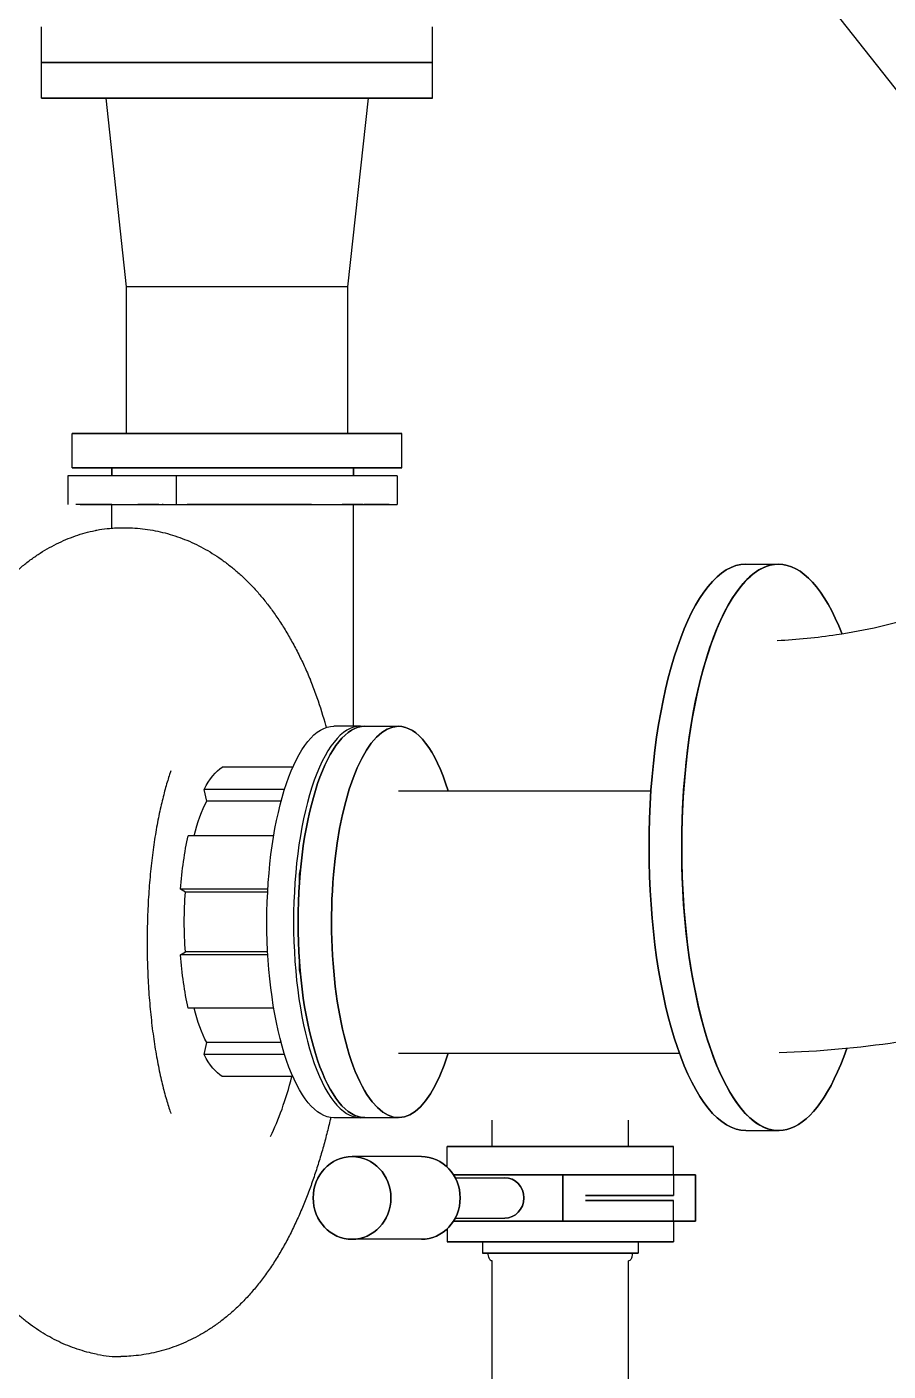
# Model space of a CAD drawing. Header units: metres. Extents: x 0 to 63075, y 0 to 44550.
# Drawn here: x 38717 to 39779, y 29753 to 31411 of the extents above; entities that cross this region are included whole.
import ezdxf

# ---------------------------------------------------------------- set-up
doc = ezdxf.new("R2010")
doc.units = ezdxf.units.M
doc.header["$LTSCALE"] = 75
doc.layers.add('SDM', color=7, linetype='Continuous')
doc.layers.add('SL1', color=8, linetype='Continuous')

# ---------------------------------------------------------------- blocks, each defined once
blk = doc.blocks.new('A$Cf33ee68d')
at = {"layer": 'SL1', "extrusion": (2.288475490443933e-17, 1, 0)}
for p, q in [((15828.96014200567, 3481.313355377173), (16384.39247056618, 2777.040202651002)), ((15051.62814715513, 3163.866394672277), (15051.62814719146, 3207.808394703748)), ((15534.22814715511, 3163.866394272754), (15534.22814719155, 3207.808394304226)), ((15292.92814715506, 3163.866394455061), (15051.62814696433, 3163.86639465133)), ((15051.62814696433, 3163.866394633875), (15292.92814715506, 3163.866394472516)), ((15051.62814677364, 3163.866394612927), (15292.92814696438, 3163.866394451568)), ((15292.92814696438, 3163.866394434113), (15051.62814677364, 3163.866394630382)), ((15051.62814696433, 3119.924394619859), (15051.62814700077, 3163.86639465133)), ((15534.2281473458, 3163.866394311157), (15292.92814715506, 3163.866394472516)), ((15292.92814715506, 3163.866394489971), (15534.2281473458, 3163.866394293702)), ((15292.92814696438, 3163.866394469023), (15534.22814715511, 3163.866394272754)), ((15534.22814715511, 3163.866394290209), (15292.92814696438, 3163.866394451568)), ((15534.22814696442, 3119.924394220336), (15534.22814700074, 3163.866394251807)), ((15292.92814696438, 3119.924394402642), (15051.62814677364, 3119.924394598911)), ((15051.62814677364, 3119.924394581456), (15292.92814696438, 3119.924394420097)), ((15534.22814715511, 3119.924394258738), (15292.92814696438, 3119.924394420097)), ((15292.92814696438, 3119.924394437552), (15534.22814715511, 3119.924394241283)), ((15390.23783633517, 2886.996389460957), (15156.40314753653, 2886.996389460957)), ((15156.40314763199, 2886.996389460957), (15156.40314763199, 2706.220894468224)), ((15429.45314755369, 2886.996389460957), (15390.23783620002, 2886.996389460957)), ((15429.45314763192, 2886.996389460957), (15429.45314763192, 2706.220894468224)), ((15089.72814782264, 2706.220894468224), (15496.12814744117, 2706.220894468224)), ((15496.12814744117, 2706.220894468224), (15089.72814782264, 2706.220894468224)), ((15089.72814763195, 2663.866394472516), (15089.72814763195, 2706.220894468224)), ((15496.12814763197, 2663.866394472516), (15496.12814763197, 2706.220894468224)), ((15218.06321893839, 2653.898230118943), (15084.49330803342, 2653.89822727643)), ((15084.49330803342, 2653.89822727643), (15084.49330852352, 2618.89822727643)), ((15496.12814744117, 2663.866394472516), (15089.72814782264, 2663.866394472516)), ((15089.72814782264, 2663.866394472516), (15496.12814744117, 2663.866394472516)), ((15128.86213021373, 2653.898237468773), (15128.86213021373, 2653.898228543276)), ((15131.28594689418, 2653.898237785641), (15131.28594689418, 2653.898228592388)), ((15138.4933078943, 2663.866394472516), (15138.49330803388, 2653.898228735223)), ((15138.49330803388, 2653.898228735223), (15138.4933078943, 2663.866394472516)), ((15201.52537069781, 2653.898239280406), (15201.52537069781, 2653.89822985241)), ((15218.06321893839, 2653.898230118943), (15218.06321942838, 2618.898230118943)), ((15490.49330803342, 2653.898232961448), (15218.06321893839, 2653.898230118943)), ((15218.06321893839, 2653.898230118943), (15218.06321942838, 2618.898230118943)), ((15384.89513667484, 2653.898241807245), (15384.89513667484, 2653.898232390526)), ((15436.49330789337, 2663.866394472516), (15436.49330803283, 2653.89823290797)), ((15436.49330803295, 2653.89823290797), (15436.49330789337, 2663.866394472516)), ((15443.70066917266, 2653.898241807245), (15443.70066917266, 2653.898232966978)), ((15446.12448585322, 2653.898242124113), (15446.12448585322, 2653.89823298575)), ((15490.49330803342, 2653.898232961456), (15490.49330852352, 2618.898232961456)), ((15110.49691445925, 2618.8982276243), (15094.23187790389, 2618.898227332418)), ((15099.44832782421, 2618.898227875583), (15218.06321942838, 2618.898230118943)), ((15136.38537471482, 2618.898228401453), (15110.49691445925, 2618.898228030292)), ((15136.49691445925, 2618.898228394359), (15136.38537471482, 2618.898228401453)), ((15138.49330852399, 2618.898227569745), (15136.49691445925, 2618.898227540387)), ((15138.49330893459, 2589.572929061793), (15138.49330852399, 2618.898228735223)), ((15196.70465236608, 2618.898229603106), (15170.70465236608, 2618.898229239039)), ((15201.96879204988, 2618.89822963456), (15200.53326491205, 2618.898229601411)), ((15218.06321942838, 2618.898230118943), (15490.49330852352, 2618.898232961448)), ((15263.0609725817, 2618.898230603325), (15231.40200501817, 2618.898230118943)), ((15284.72247687305, 2618.898230998846), (15258.72247687305, 2618.898230634779)), ((15322.12364675381, 2618.898231399962), (15266.60911776833, 2618.898230634975)), ((15322.1236464509, 2618.898231399962), (15322.33403628829, 2618.898231407748)), ((15325.96670596985, 2618.898231470168), (15322.33403628759, 2618.898231407748)), ((15384.88844028881, 2618.898232155192), (15325.96670596997, 2618.898231470168)), ((15376.96608298607, 2618.898232207594), (15350.96608298607, 2618.898231843526)), ((15422.43593985352, 2618.898232446616), (15422.71887093768, 2618.898232451491)), ((15448.71887093768, 2618.89823290546), (15422.71887093768, 2618.8982325414)), ((15436.49331235277, 2345.398254038682), (15436.49330852306, 2618.89823266814)), ((15454.75473914351, 2618.898232135409), (15449.69663903091, 2618.898232066076)), ((15480.75473914351, 2618.89823290546), (15454.75473914351, 2618.8982325414)), ((15119.14221613502, 2586.950588833981), (15120.0014961116, 2587.124094813506)), ((15132.77922087649, 2589.05499735304), (15133.6514004457, 2589.143140430406)), ((15920.56716334607, 2545.116388305654), (15960.8353403846, 2545.126437610368)), ((15920.56716334607, 2545.116388305654), (15960.8353403846, 2545.126437610368)), ((15960.83534037854, 2545.126437589159), (15960.84473729177, 2545.126439934244)), ((15960.83534037854, 2545.126437589159), (15960.84473729177, 2545.126439934244)), ((15445.33873252719, 2345.398254178948), (15412.44949079977, 2345.398253657408)), ((15450.81204970481, 2345.166399181286), (15492.10402290532, 2345.166399181286)), ((15361.78781412434, 2294.637035216922), (15274.78088804355, 2294.637033837211)), ((15351.67310982055, 2267.439014019652), (15252.32321919195, 2267.439012444218)), ((15255.58307601194, 2252.762277505146), (15252.32321919207, 2267.439012444356)), ((15492.10402283104, 2265.791399181286), (15803.60700785447, 2265.791399181286)), ((15347.41010901457, 2252.762278961356), (15255.58307601194, 2252.762277505219)), ((15338.26751553288, 2210.102865196041), (15232.71310212321, 2210.102863522214)), ((15331.0238907196, 2144.441033110688), (15223.41083186722, 2144.441031404214)), ((15229.26539011367, 2140.802576814629), (15223.41083186722, 2144.441031404003)), ((15330.82173052672, 2140.802578424646), (15229.26539011367, 2140.802576814214)), ((15223.41083300274, 2063.355471984472), (15229.2653911472, 2066.993926573796)), ((15331.0238918848, 2063.355473691689), (15223.41083300262, 2063.355471985215)), ((15330.82173159762, 2066.993928184642), (15229.2653911472, 2066.993926574218)), ((15338.26751860403, 1997.693641540045), (15232.71310509738, 1997.693639866211)), ((15252.3232237722, 1940.357490944782), (15255.58308018101, 1955.034225883985)), ((15351.67311464433, 1940.357492520652), (15252.32322377196, 1940.357490945218)), ((15347.41011345477, 1955.034227340362), (15255.58308018089, 1955.034225884217)), ((15492.10402283104, 1941.94139918128), (15838.69840288706, 1941.94139918128)), ((15361.78781997992, 1913.159470930925), (15274.78089338515, 1913.159469551214)), ((15445.33874018639, 1862.398254178948), (15412.44949845885, 1862.398253657408)), ((15450.81204970481, 1862.56639918128), (15492.10402290532, 1862.56639918128)), ((15607.56273298114, 1826.853120268479), (15607.56273425228, 1859.536895758403)), ((15775.83773298116, 1826.853116626666), (15775.8377342523, 1859.536889213621)), ((15920.74148062695, 1846.616410056919), (15961.00965766536, 1846.626459361625)), ((15920.74148062695, 1846.616410056919), (15961.00965766536, 1846.626459361625)), ((15961.00965765942, 1846.626459340423), (15961.01905457265, 1846.626461685508)), ((15961.00965765942, 1846.626459340423), (15961.01905457265, 1846.626461685508)), ((15552.00023231641, 1826.853122318036), (15643.92001851203, 1826.853119326031)), ((15643.92001849515, 1826.853119342199), (15552.00023253562, 1826.853122365868)), ((15552.00023208008, 1801.747048505287), (15552.0002326234, 1826.853122349425)), ((15643.92001852367, 1826.85311934671), (15831.40023233937, 1826.853116322975)), ((15831.40023173354, 1826.853116255475), (15643.92001851203, 1826.853119326031)), ((15831.40023186812, 1791.953116326589), (15831.40023262342, 1826.853116302638)), ((15520.34814007845, 1814.453119349873), (15434.843104206, 1814.453119349262)), ((15694.71284278037, 1791.953117561734), (15560.09113867881, 1791.953120839989)), ((15560.09113820197, 1791.953121078408), (15580.19263156058, 1791.953121078408)), ((15560.09113867881, 1791.953120899594), (15694.71284278037, 1791.953117561734)), ((15580.19263156058, 1791.953121078408), (15560.09113820197, 1791.953121078408)), ((15643.92001809526, 1791.953119350106), (15560.09113772513, 1791.953121853268)), ((15560.09113755971, 1791.953121831884), (15643.92001803519, 1791.953119349873)), ((15831.40023100047, 1791.953116279317), (15643.92001803519, 1791.953119349873)), ((15643.92001795696, 1791.953119319154), (15831.40023167754, 1791.953116310036)), ((15723.02590973975, 1791.953117561734), (15694.71284278037, 1791.953117561734)), ((15694.71284278037, 1791.953117561734), (15694.71284134986, 1734.953117561734)), ((15694.71284182669, 1734.953117561734), (15694.71284325721, 1791.953117561734)), ((15694.71284278037, 1791.953117561734), (15723.02590973975, 1791.953117561734)), ((15831.40023167731, 1791.953118217385), (15858.54049142005, 1791.953117561734)), ((15858.54049142005, 1791.953117561734), (15831.40023167731, 1791.953117561734)), ((15858.54049142005, 1791.953117561734), (15831.40023167731, 1791.953118217385)), ((15831.40023167731, 1791.953117561734), (15858.54049142005, 1791.953117561734)), ((15831.40023234495, 1791.953116326589), (15831.40023179547, 1766.563116340894)), ((15831.40023234495, 1791.953116326589), (15831.40023179547, 1766.563116340894)), ((15858.54049046637, 1734.953117561734), (15858.54049189689, 1791.953117561734)), ((15858.54049142005, 1791.953117561734), (15858.54048998954, 1734.953117561734)), ((15562.11956463903, 1788.453119350164), (15623.29620319439, 1788.453119350601)), ((15723.02590923462, 1766.563117656598), (15831.40023167731, 1766.563116324342)), ((15723.02590923462, 1766.563117656598), (15831.40023167731, 1766.563116324342)), ((15723.02590923462, 1766.563117656598), (15831.40023167731, 1766.563116324342)), ((15723.02590923462, 1766.563117656598), (15831.40023167731, 1766.563116324342)), ((15831.40023180351, 1766.553116295228), (15723.02590926291, 1766.553117585576)), ((15723.02590927514, 1766.553117606545), (15831.40023167754, 1766.553116274274)), ((15831.40023180351, 1766.553116295228), (15723.02590926291, 1766.553117585576)), ((15723.02590927514, 1766.553117606545), (15831.40023167754, 1766.553116274274)), ((15723.02590886175, 1760.353117528062), (15831.40023212865, 1760.353116294511)), ((15723.02590886175, 1760.353117528062), (15831.40023212865, 1760.353116294511)), ((15723.02590878177, 1760.343117627988), (15831.40023167731, 1760.343116295731)), ((15831.4002320666, 1760.343116316701), (15723.02590878608, 1760.343117607033)), ((15831.40023169664, 1760.343116316686), (15723.02590878608, 1760.343117607033)), ((15723.02590886477, 1760.343117628003), (15831.40023167754, 1760.343116295731)), ((15723.02590878177, 1760.343117627988), (15831.40023167731, 1760.343116295731)), ((15831.4002320666, 1760.343116316701), (15723.02590878608, 1760.343117607033)), ((15831.40023169664, 1760.343116316686), (15723.02590878608, 1760.343117607033)), ((15723.02590886477, 1760.343117628003), (15831.40023167754, 1760.343116295731)), ((15831.40023186812, 1766.563116340894), (15831.40023186788, 1766.553116290826)), ((15831.40023186812, 1766.563116340894), (15831.40023186788, 1766.553116290826)), ((15831.40023186812, 1760.343116312284), (15831.40023186835, 1760.353116302747)), ((15831.40023186812, 1760.343116312284), (15831.40023186835, 1760.353116302747)), ((15831.40023139128, 1734.953116326589), (15831.40023194076, 1760.343116312284)), ((15831.40023139128, 1734.953116326589), (15831.40023194076, 1760.343116312284)), ((15552.00023139126, 1725.159189549657), (15552.00023139126, 1709.553119314096)), ((15560.09114058616, 1734.953120899594), (15694.71284134986, 1734.953117561734)), ((15694.71284182669, 1734.953117561734), (15560.09114058616, 1734.953120839989)), ((15562.11956463938, 1738.453119350164), (15623.29620313886, 1738.453119350601)), ((15694.71284182669, 1734.953117561734), (15723.02590878608, 1734.953117561734)), ((15723.02590878608, 1734.953117561734), (15694.71284182669, 1734.953117561734)), ((15831.40023114634, 1734.953116330991), (15723.02590878608, 1734.953117621339)), ((15723.02590886, 1734.953117642308), (15831.40023120071, 1734.953116310036)), ((15831.40023114634, 1734.953116330991), (15723.02590878608, 1734.953117621339)), ((15723.02590886, 1734.953117642308), (15831.40023120071, 1734.953116310036)), ((15723.0259087983, 1734.953119349873), (15831.40023120047, 1734.953119349873)), ((15831.40023114634, 1734.953119349873), (15723.02590878608, 1734.953119349873)), ((15831.40023120047, 1734.953117561734), (15858.54049046637, 1734.953117561734)), ((15858.54049046637, 1734.953117561734), (15831.40023120047, 1734.953117561734)), ((15831.40023139128, 1734.953119349888), (15831.40023139128, 1709.553119314125)), ((15520.34814007927, 1712.453119349873), (15434.84310420669, 1712.453119349262)), ((15565.56711037966, 1709.553119314111), (15552.00023158194, 1709.553119314111)), ((15552.00023157973, 1709.553119314111), (15565.56711037757, 1709.553119314111)), ((15831.40023165903, 1709.553119314111), (15565.56711037757, 1709.553119314111)), ((15565.56711079166, 1709.553119314111), (15831.40023120047, 1709.553119314111)), ((15595.6628313913, 1709.553119314111), (15595.6628313913, 1695.278319311521)), ((15787.73763139124, 1709.553119314125), (15787.73763139124, 1695.27831931155)), ((15604.98944415429, 1695.278319311536), (15595.66283162238, 1695.278319311536)), ((15595.66283155684, 1695.278319311536), (15604.98944409491, 1695.278319311536)), ((15787.73763098053, 1695.278319311536), (15604.98944409491, 1695.278319311536)), ((15604.98944393286, 1695.278319311536), (15787.73763116004, 1695.278319311536)), ((15607.56273139067, 1200.898254168427), (15607.56273139126, 1685.753319275773)), ((15775.8377313907, 1200.898254168427), (15775.83773139116, 1685.753319335377)), ((15121.04408743882, 1570.461885940229), (15119.14222643312, 1570.8459100812)), ((15151.75096218041, 1567.930873168796), (15149.81114221385, 1567.890273621979))]:
    blk.add_line(p, q, dxfattribs=at)
at = {"layer": 'SL1'}
for p, q in [((15131.00314721416, 3119.924394311816), (15156.40314675655, 2886.996389460957)), ((15454.85314709609, 3119.924394311816), (15429.45314755369, 2886.996389460957))]:
    blk.add_line(p, q, dxfattribs=at)
at = {"layer": 'SL1', "extrusion": (0, 0, -1)}
for centre, major_axis, ratio, start_param, end_param in [((15148.63313282581, 2440.898249473768), (-22.26656052993081, 147.3487014948918), 0.9383012391234968, -0.04622635112830359, 0.04622635112829752), ((15920.65432246329, 2195.866399240887), (0.08715820312499205, -349.2499892115588), 0.3420201343684442, 1.16180209333001e-19, 3.141592653589793), ((15920.65432246329, 2195.866399240887), (0.08715820312499205, -349.2499892115588), 0.3420201343684442, 1.16180209333001e-19, 3.141592653589793), ((15960.9318960488, 2195.87645055095), (0.08715876897936337, -349.2499888824643), 0.3420201340856281, -0.7804352771943615, 3.141678008221219), ((15960.9318960488, 2195.87645055095), (0.08715876897936337, -349.2499888824643), 0.3420201340856281, -0.7804352771943615, 3.141678008221219), ((15960.92249949576, 2195.876448464787), (0.08715820312499203, -349.2499891519546), 0.3420201343684442, 1.161802093528289e-19, 3.141592653589793), ((15960.92249949576, 2195.876448464787), (0.08715820312499203, -349.2499891519546), 0.3420201343684442, 1.161802093528289e-19, 3.141592653589793), ((15960.92249949576, 2195.876448464787), (0.08715820312499203, -349.2499891519546), 0.3420201343684442, 1.161802093528289e-19, 3.141592653589793), ((15960.92249949576, 2195.876448464787), (0.08715820312499203, -349.2499891519546), 0.3420201343684442, 1.161802093528289e-19, 3.141592653589793), ((15960.93189557196, 2195.876450968182), (-0.08715810522853018, 349.2499890122513), 0.3420201336364767, 8.535444834911739e-05, 0.7179126776997597), ((15960.93189557196, 2195.876450968182), (-0.08715810522853018, 349.2499890122513), 0.3420201336364767, 8.535444834911739e-05, 0.7179126776997597), ((15412.44949462937, 2103.898253657408), (-3.829583246138444e-06, 241.4999999999991), 0.3420201433256821, -1.57079632137132, 7.105427357601002e-15), ((15450.81204970481, 2103.866399181283), (-5.52209135871402e-15, -241.3000000119209), 0.3420201427054466, 0, 3.141592653589793), ((15492.10402281882, 2103.86639888326), (1.008079680022059e-07, -241.2999995369876), 0.3420201428637054, -0.8351686795636901, 3.141592651875736), ((15492.10402043464, 2103.866399717725), (2.904849397027756e-06, 241.2999994754792), 0.3420201471502483, -6.308821021150379e-09, 0.8351686760972958), ((15288.64733804131, 2103.898251694201), (-3.092209552391659e-06, 195.0000000000122), 0.3420201433256749, -0.5759586477344767, -0.209439504815701), ((15288.64733804131, 2103.898251694216), (-2.814703545285498e-06, 177.4999999999978), 0.342020143325675, -0.92937379147161, -0.5759586477322751), ((15288.64733804131, 2103.898251694216), (-3.092209525746307e-06, 194.9999999999969), 0.3420201433256749, -1.36135681112957, -0.9948376682128236), ((15412.44949462937, 2103.898253657408), (3.829581668497911e-06, -241.5), 0.342020143325681, 6.893226870750297e-15, 1.570796332218482), ((15288.64733804131, 2103.898251694216), (-3.092202635258126e-06, 195.0000000000047), 0.3420201433256748, -2.146754974530074, -1.780235831608329), ((15288.64733804131, 2103.898251694209), (-2.814697256982286e-06, 177.4999999999866), 0.3420201433256749, -2.565633995007921, -2.212218849645601), ((15434.84310420157, 1763.453119349873), (-1.103704159256373e-06, -50.99999999999971), 0.9396926207859078, -3.047965799126465e-09, 6.283185304131621), ((15520.34813960196, 1763.453119349873), (4.768371593702475e-07, 50.99999999999999), 0.9396926193768834, 0, 3.141592653589793), ((15623.29620297553, 1763.453119111455), (4.768371587752439e-07, 25.00000023841858), 0.9396926178244733, 0, 3.141592653589793)]:
    blk.add_ellipse(centre, major_axis=major_axis, ratio=ratio, start_param=start_param, end_param=end_param, dxfattribs=at)
at = {"layer": 'SL1'}
for centre, major_axis, ratio, start_param, end_param in [((15920.65432198645, 2195.866399240887), (-0.08715867996215022, 349.24998909235), 0.3420201343684441, 0, 3.141592653589793), ((15920.65432198645, 2195.866399240887), (-0.08715867996215022, 349.24998909235), 0.3420201343684441, 0, 3.141592653589793), ((15960.93189652564, 2195.87645055095), (-0.08715905891142514, 349.249989429456), 0.3420201338910388, -8.535444825508165e-05, 3.922027930168769), ((15960.93189652564, 2195.87645055095), (-0.08715905891142514, 349.249989429456), 0.3420201338910388, -8.535444825508165e-05, 3.922027930168769), ((15960.92249901893, 2195.876448464787), (-0.08715867996215024, 349.2499891519546), 0.3420201343684443, 0, 3.141592653589793), ((15960.92249901893, 2195.876448464787), (-0.08715867996215024, 349.2499891519546), 0.3420201343684443, 0, 3.141592653589793), ((15960.92249901893, 2195.876448464787), (-0.08715867996215024, 349.2499891519546), 0.3420201343684443, 0, 3.141592653589793), ((15960.92249901893, 2195.876448464787), (-0.08715867996215024, 349.2499891519546), 0.3420201343684443, 0, 3.141592653589793), ((15960.93189557196, 2195.876450968182), (-0.08715822200387802, 349.2499890735397), 0.3420201344231539, -0.7179126778141018, -8.535456269109787e-05), ((15960.93189557196, 2195.876450968182), (-0.08715822200387802, 349.2499890735397), 0.3420201344231539, -0.7179126778141018, -8.535456269109787e-05), ((15445.33873635679, 2103.898254178948), (-3.829583612693388e-06, 241.5000000000001), 0.3420201433256806, -0.04763133078856718, 1.570796321371317), ((15450.81204970481, 2103.866399181283), (5.52209135871402e-15, 241.3000000119209), 0.3420201427054466, 0, 3.141592653589793), ((15492.10402281882, 2103.86639888326), (5.522091365534207e-15, 241.3000003099441), 0.3420201424182469, -1.587432318927995e-08, 3.976761315565103), ((15492.1040199578, 2103.866399717725), (3.243659426581511e-06, 241.2999994380637), 0.3420201482886895, -0.8351686760706096, 6.11318096144231e-09), ((15374.01269684077, 2159.777286016946), (2.06147761674418e-07, -12.99999999999843), 0.342020143325675, -2.538245899109639, -1.091411829256555), ((15445.33873635679, 2103.898254178948), (3.829581894860432e-06, -241.4999999999991), 0.3420201433256821, -1.570796332218478, 0.04365014598715367), ((15374.01269840574, 2048.019222341947), (2.061477610082842e-07, -13.00000000000011), 0.3420201433256749, -2.048582346128142, -0.6054797685238107), ((15272.67256348845, 2103.898251440889), (-5.074406416620733e-06, 319.9999999999928), 0.342020143325675, -2.543710892224861, -2.209379852838096), ((15434.84310420157, 1763.453119349873), (-1.103704159256373e-06, -50.99999999999971), 0.9396926207859078, 3.047965434882057e-09, 6.283185310227552), ((15520.34813960196, 1763.453119349873), (4.768371570360024e-07, -51), 0.9396926193768834, 0, 3.141592653589793), ((15623.29620297553, 1763.453119111455), (-4.768371587752439e-07, -24.99999976158142), 0.9396926178244733, 0, 3.141592653589793), ((15148.63314296372, 1716.898249473768), (-13.27639849425074, -148.5149530466833), 0.9385737480355164, -0.1033714358241862, 0.1033714358241752)]:
    blk.add_ellipse(centre, major_axis=major_axis, ratio=ratio, start_param=start_param, end_param=end_param, dxfattribs=at)
at = {"layer": 'SL1', "extrusion": (0, 0, -0.9999999999999999)}
for centre, major_axis, ratio, start_param, end_param in [((15288.64733804131, 2103.898251694216), (-2.81470354350914e-06, 177.5000000000068), 0.342020143325675, -1.78023583160969, -1.361356811132941), ((15288.64733804131, 2103.898251694223), (3.09220952929902e-06, -195.0000000000113), 0.3420201433256748, 0.209439515662858, 0.5759586585844273)]:
    blk.add_ellipse(centre, major_axis=major_axis, ratio=ratio, start_param=start_param, end_param=end_param, dxfattribs=at)
at = {"layer": 'SL1'}
for points, knots in [([(14884.18723479155, 2095.194717107956), (14884.20193443433, 2096.285390490146), (14884.21810979393, 2097.375902253716), (14884.33963219737, 2104.882465871186), (14884.49464488143, 2111.294472326797), (14884.90677567871, 2124.097359968659), (14885.16404376828, 2130.490973045922), (14885.78074202276, 2143.250041814816), (14886.1404270888, 2149.618181531583), (14886.96217988242, 2162.319485052885), (14887.4246087989, 2168.655264704361), (14888.45226643057, 2181.285323074746), (14889.01796503246, 2187.582128264145), (14890.25282208153, 2200.128089030088), (14890.92256271021, 2206.379659255766), (14892.36646920102, 2218.82946391754), (14893.14133452749, 2225.029977129259), (14894.7968427591, 2237.37253332022), (14895.67830907166, 2243.516693200403), (14897.54886334154, 2255.742050748278), (14898.53890735059, 2261.825175213238), (14900.62908546007, 2273.92470059924), (14901.73031946292, 2279.94280763288), (14904.0461360848, 2291.909344445365), (14905.26197671107, 2297.859226928082), (14907.81125827631, 2309.687217062576), (14909.14613316857, 2315.566490021392), (14911.93896927519, 2327.252006751358), (14913.39856211314, 2333.059095352972), (14916.44782389814, 2344.599696492343), (14918.03934718083, 2350.333705808294), (14921.36122683887, 2361.727939125227), (14923.0936857209, 2367.388298780355), (14926.70813052423, 2378.634563495409), (14928.59248445937, 2384.220261180471), (14932.52323428445, 2395.314535588859), (14934.57225184733, 2400.822640137605), (14938.84589492736, 2411.754369058315), (14941.07330873384, 2417.17744033234), (14945.71636401126, 2427.922886272198), (14948.13471149383, 2433.244974519988), (14953.16754954748, 2443.75830121429), (14955.7841289319, 2448.95007018284), (14961.21156465678, 2459.155483585568), (14964.02299624935, 2464.171167816061), (14969.82487867013, 2473.964072023318), (14972.81332931723, 2478.745430945495), (14978.94277286911, 2488.010575122495), (14982.07857492132, 2492.50074230535), (14988.47361941644, 2501.143142439683), (14991.72491735613, 2505.303569646607), (14998.32828780051, 2513.272737041971), (15001.67102056238, 2517.090724822458), (15008.44452393622, 2524.382441319995), (15011.86606950578, 2527.865742848506), (15018.79244990621, 2534.505717566044), (15022.28922850391, 2537.671772903715), (15029.36551734825, 2543.696279711254), (15032.93863223502, 2546.563615062736), (15040.16804357406, 2552.006568408742), (15043.81970030311, 2554.590404706865), (15051.20567722918, 2559.477720155901), (15054.93699627017, 2561.788666581069), (15062.47980601489, 2566.137272220829), (15066.28972846942, 2568.181608873503), (15073.98489777671, 2572.000654404463), (15077.86978146349, 2573.7812392585), (15085.70766242172, 2577.074058294016), (15089.66128292677, 2578.591371100538), (15097.62727146546, 2581.357497579414), (15101.64105180031, 2582.610604984995), (15109.71616413034, 2584.847547486203), (15113.77952393921, 2585.834907408997), (15118.29842420734, 2586.778745742577), (15118.72013824151, 2586.865362783861), (15119.14221613502, 2586.950588833981)], [710.8543411758657, 710.8543411758657, 710.8543411758657, 710.8543411758657, 714.1281825735108, 714.1281825735108, 733.3940887128765, 733.3940887128765, 752.6716739153151, 752.6716739153151, 771.9726359358611, 771.9726359358611, 791.3090811125667, 791.3090811125667, 810.6937499749438, 810.6937499749438, 830.1402586815605, 830.1402586815605, 849.6633608827184, 849.6633608827184, 869.2792325655332, 869.2792325655332, 889.0057781023338, 889.0057781023338, 908.8629468579869, 908.8629468579869, 928.8730321062177, 928.8730321062177, 949.0608897388056, 949.0608897388056, 969.453948598693, 969.453948598693, 990.0817606327723, 990.0817606327723, 1010.974612448568, 1010.974612448568, 1032.160325748388, 1032.160325748388, 1053.657763179689, 1053.657763179689, 1075.464864094633, 1075.464864094633, 1097.539106760187, 1097.539106760187, 1119.771633418784, 1119.771633418784, 1141.966580004894, 1141.966580004894, 1163.851227372476, 1163.851227372476, 1185.136988402268, 1185.136988402268, 1205.606384332807, 1205.606384332807, 1225.165002590903, 1225.165002590903, 1243.83109106324, 1243.83109106324, 1261.691147165417, 1261.691147165417, 1278.858034226279, 1278.858034226279, 1295.445391307135, 1295.445391307135, 1311.555961050165, 1311.555961050165, 1327.278000597255, 1327.278000597255, 1342.68553598592, 1342.68553598592, 1357.840155099924, 1357.840155099924, 1372.793235025384, 1372.793235025384, 1387.588113971567, 1387.588113971567, 1389.10940904127, 1389.10940904127, 1389.10940904127, 1389.10940904127]), ([(15133.6514004457, 2589.143140430406), (15136.37810356097, 2589.418702954612), (15139.11267861896, 2589.63828579371), (15146.05332266071, 2590.051365341064), (15150.2672397955, 2590.168252651925), (15158.68401938744, 2590.134115443023), (15162.88973401298, 2589.983510180875), (15171.27519847217, 2589.417138417997), (15175.45776795896, 2589.001151406283), (15183.78364201341, 2587.907861869313), (15187.92962453465, 2587.229647195203), (15196.16983597432, 2585.616599565332), (15200.26649568704, 2584.68018682802), (15208.39673649086, 2582.556094189673), (15212.43239645808, 2581.366193603451), (15220.43082369675, 2578.740829001694), (15224.39521271896, 2577.302532785765), (15232.24312643029, 2574.186019732533), (15236.12770943527, 2572.50439106928), (15243.81017712594, 2568.906264746274), (15247.60844950829, 2566.985809805152), (15255.11482869551, 2562.913849884902), (15258.82254621791, 2560.757878216307), (15266.14684009468, 2556.216740133063), (15269.76214857024, 2553.826634683577), (15276.9031163803, 2548.81634547986), (15280.4265393923, 2546.190786772877), (15287.38747040389, 2540.705229275347), (15290.82170675564, 2537.839452892997), (15297.60974844496, 2531.865051289289), (15300.95921968817, 2528.750273370784), (15307.58411903839, 2522.265240768491), (15310.85418761297, 2518.888479946396), (15317.32626162664, 2511.863228911814), (15320.52201724375, 2508.207902736529), (15326.84915712275, 2500.607555483835), (15329.9736775709, 2496.655418845785), (15336.15734627619, 2488.445626471617), (15339.20947487626, 2484.180702780021), (15345.24023969864, 2475.337634326588), (15348.21234370742, 2470.752343813732), (15354.0666698422, 2461.275722277704), (15356.94358076595, 2456.377832111222), (15362.58475613975, 2446.301941368762), (15365.34552722165, 2441.118542085449), (15370.7307127573, 2430.513175548262), (15373.35365050842, 2425.087408649404), (15378.50303989786, 2413.918603020236), (15381.02605025595, 2408.169256381927), (15383.46975243776, 2402.327246990539)], [0, 0, 0, 0, 10.00144194257468, 10.00144194257468, 25.34722470670552, 25.34722470670552, 40.66836133740225, 40.66836133740225, 55.99141657823731, 55.99141657823731, 71.34700818422769, 71.34700818422769, 86.76651735937315, 86.76651735937315, 102.2830138862542, 102.2830138862542, 117.932249686445, 117.932249686445, 133.7537461569808, 133.7537461569808, 149.7919732711902, 149.7919732711902, 166.0975794642298, 166.0975794642298, 182.7285735532789, 182.7285735532789, 199.7512714032684, 199.7512714032684, 217.2406770526902, 217.2406770526902, 235.2797297014307, 235.2797297014307, 253.9564619658119, 253.9564619658119, 273.3575665156453, 273.3575665156453, 293.5563506501423, 293.5563506501423, 314.5933636541776, 314.5933636541776, 336.4509228047067, 336.4509228047067, 359.0301692956318, 359.0301692956318, 382.1479623388504, 382.1479623388504, 405.5678539433889, 405.5678539433889, 429.590706823411, 429.590706823411, 429.590706823411, 429.590706823411]), ([(16348.11231764031, 2583.918303878523), (16344.1035104857, 2581.142169242823), (16340.07295736691, 2578.406433919114), (16305.05416427608, 2555.113221746058), (16272.85716174528, 2536.900076835464), (16206.62851122158, 2505.507646654285), (16172.59721699983, 2492.327892061108), (16103.32134699062, 2471.173986615966), (16068.07681804299, 2463.199377324698), (16008.28433305569, 2454.243279628037), (15983.89741542595, 2451.843859447694), (15959.4658380629, 2450.683227756559)], [2.564693531509148, 2.564693531509148, 2.564693531509148, 2.564693531509148, 2.582958144322705, 2.582958144322705, 2.722558144327837, 2.722558144327837, 2.862158144332968, 2.862158144332968, 3.001758144338099, 3.001758144338099, 3.09698180341886, 3.09698180341886, 3.09698180341886, 3.09698180341886]), ([(15403.19360324295, 2343.87716142643), (15402.67376013831, 2345.814080919245), (15402.14351773748, 2347.747213724946), (15398.27940023082, 2361.528491082052), (15394.54204986032, 2373.270572952086), (15388.17518636849, 2390.68652010072), (15385.89315232923, 2396.53377957008), (15383.46975243776, 2402.327246990539)], [160.6408413106182, 160.6408413106182, 160.6408413106182, 160.6408413106182, 166.9658644841274, 166.9658644841274, 205.8270607688698, 205.8270607688698, 225.6385737568665, 225.6385737568665, 225.6385737568665, 225.6385737568665]), ([(15211.38596612352, 2290.069643594597), (15210.89253012332, 2288.674608986254), (15210.39728744209, 2287.238864854186), (15209.08352825334, 2283.330184304406), (15208.2638786337, 2280.788773606891), (15206.61784757531, 2275.461013757649), (15205.79088392408, 2272.668353420504), (15204.14097794166, 2266.846151136346), (15203.31763731336, 2263.810617181229), (15201.68505934541, 2257.512518827276), (15200.87556771465, 2254.24428618349), (15199.28004351872, 2247.492212967587), (15198.49386551019, 2244.003016890292), (15196.95356384988, 2236.82178539316), (15196.19937415674, 2233.124685954888), (15194.7308689082, 2225.541548069657), (15194.01654305248, 2221.650709858903), (15192.63481077386, 2213.694931419141), (15191.96743146164, 2209.625425649912), (15190.68587623499, 2201.327914037469), (15190.07175112827, 2197.095546296525), (15188.90224833853, 2188.488530428385), (15188.34693525985, 2184.109694402443), (15187.29988676749, 2175.226455735687), (15186.80822288638, 2170.718011383902), (15185.89261729093, 2161.592661659397), (15185.4687494988, 2156.971835236258), (15184.69222253349, 2147.639135186098), (15184.33963686376, 2142.923438058151), (15183.708528202, 2133.418650804339), (15183.43007672482, 2128.625813941962), (15182.94948052321, 2118.984586950795), (15182.74740460477, 2114.132508150997), (15182.42121191448, 2104.390778094723), (15182.29716107235, 2099.497479282243), (15182.12809283633, 2089.691394791265), (15182.08313866376, 2084.774987069719), (15182.07276840459, 2074.940844996254), (15182.10741318655, 2070.019499421749), (15182.25617871687, 2060.193690788557), (15182.37035843925, 2055.285613080905), (15182.67756203699, 2045.504575299612), (15182.87064352384, 2040.627982868555), (15183.33444003548, 2030.928155044316), (15183.60521194254, 2026.10125477461), (15184.22258425536, 2016.519032942011), (15184.56924163442, 2011.759998141573), (15185.3359629245, 2002.331687078189), (15185.75608505853, 1997.658631835835), (15186.66666721876, 1988.420389653085), (15187.15718844181, 1983.851338567463), (15188.20481617152, 1974.839109562625), (15188.76198945762, 1970.391960380552), (15189.93843971784, 1961.64139063015), (15190.55779297868, 1957.333866764417), (15191.85333996531, 1948.880195641806), (15192.52962529028, 1944.729784828192), (15193.93293185238, 1936.607704058788), (15194.66006840821, 1932.631578580305), (15196.15806607259, 1924.875048680751), (15196.92907812106, 1921.089961690439), (15198.50683971387, 1913.731973841906), (15199.31379227861, 1910.154125468118), (15200.95440370528, 1903.226395365065), (15201.78833987736, 1899.871261688819), (15203.47278101483, 1893.403841221803), (15204.32366675194, 1890.285959204648), (15206.03071556959, 1884.306752813489), (15206.88740003094, 1881.439455318981), (15208.59357866851, 1875.973631672172), (15209.44378037876, 1873.368729522841), (15210.65686031987, 1869.807532475952), (15211.02190013949, 1868.756147958939), (15211.38598316369, 1867.726843263921)], [230.2051001968415, 230.2051001968415, 230.2051001968415, 230.2051001968415, 237.8781479754813, 237.8781479754813, 250.5515875592444, 250.5515875592444, 263.4759999445002, 263.4759999445002, 276.6361087758313, 276.6361087758313, 290.0150484386625, 290.0150484386625, 303.5951028818751, 303.5951028818751, 317.358285330497, 317.358285330497, 331.2867700166676, 331.2867700166676, 345.3631940910234, 345.3631940910234, 359.5708509133422, 359.5708509133422, 373.8937960359596, 373.8937960359596, 388.3168854533823, 388.3168854533823, 402.8257629794758, 402.8257629794758, 417.4068105687495, 417.4068105687495, 432.0470724323434, 432.0470724323434, 446.7341611432484, 446.7341611432484, 461.456151683666, 461.456151683666, 476.2014675824936, 476.2014675824936, 490.9587619040057, 490.9587619040057, 505.7167948401946, 505.7167948401946, 520.4643089914123, 520.4643089914123, 535.1899030628362, 535.1899030628362, 549.881904647165, 549.881904647165, 564.5282430151983, 564.5282430151983, 579.1163234296037, 579.1163234296037, 593.6329054914511, 593.6329054914511, 608.0639895081529, 608.0639895081529, 622.3947169387616, 622.3947169387616, 636.6092937421944, 636.6092937421944, 650.6909490232417, 650.6909490232417, 664.6219457800937, 664.6219457800937, 678.383665707953, 678.383665707953, 691.9567955597537, 691.9567955597537, 705.3216477403677, 705.3216477403677, 718.4586512343085, 718.4586512343085, 724.1199240878179, 724.1199240878179, 724.1199240878179, 724.1199240878179]), ([(16685.87400828788, 2201.597731089565), (16663.55894408163, 2184.56104167589), (16640.70881877394, 2168.261656839564), (16566.20739103432, 2118.706049399934), (16512.68753144142, 2088.401080832238), (16401.97120858784, 2035.921460496527), (16344.77551054451, 2013.747808452452), (16227.86104927721, 1978.047102589921), (16168.14341666907, 1964.520866755603), (16059.44856646305, 1948.239862585982), (16010.70313640611, 1943.874131829278), (15961.87446214884, 1942.416278355438)], [2.519271489272169, 2.519271489272169, 2.519271489272169, 2.519271489272169, 2.582958144353375, 2.582958144353375, 2.722558144356734, 2.722558144356734, 2.862158144360093, 2.862158144360093, 3.001758144363452, 3.001758144363452, 3.11354407556123, 3.11354407556123, 3.11354407556123, 3.11354407556123]), ([(15408.64989380175, 1862.653909755358), (15408.32384426249, 1861.250050915554), (15407.99498529287, 1859.849699828166), (15406.21458305928, 1852.351683664758), (15404.71180846365, 1846.316473808114), (15401.5830312215, 1834.329102747088), (15399.95544273066, 1828.376294181249), (15396.57009450727, 1816.554750547479), (15394.81055449331, 1810.685681485604), (15391.15276681384, 1799.032631107748), (15389.2525270652, 1793.248629796562), (15385.30314436366, 1781.767571507637), (15383.25179167974, 1776.070775976481), (15378.98857393148, 1764.768348686837), (15376.77430791847, 1759.163167385432), (15372.17312385733, 1748.053036878777), (15369.78371413072, 1742.548535663303), (15364.82154584324, 1731.657248375126), (15362.24645182371, 1726.270571974299), (15356.90704296235, 1715.644788221707), (15354.14103570671, 1710.404949826076), (15348.4229730535, 1700.116990531646), (15345.47063538487, 1695.066692788972), (15339.39483658838, 1685.21217089301), (15336.27337712175, 1680.403821510718), (15329.8839561783, 1671.085893000334), (15326.62078885987, 1666.570112535181), (15319.97510805781, 1657.874196981782), (15316.59986130553, 1653.686138751513), (15309.75198096523, 1645.659856730144), (15306.28799903495, 1641.812642405919), (15299.2759514694, 1634.463202030707), (15295.73662891224, 1630.951580979705), (15288.57971658753, 1624.258280257909), (15284.96997312139, 1621.067301274368), (15277.67369125652, 1614.9978410527), (15273.99357056196, 1612.110475224847), (15266.55658440103, 1606.632883095004), (15262.80453916368, 1604.034373706429), (15255.22429967203, 1599.122918292593), (15251.39937664496, 1596.802395608229), (15243.6756143863, 1592.439210122455), (15239.77865231675, 1590.38973337226), (15231.9151649859, 1586.564172564696), (15227.94931780148, 1584.782064014016), (15219.95463241261, 1581.489136491236), (15215.92547326625, 1579.973090889394), (15207.81282006143, 1577.211681460238), (15203.72819493627, 1575.96188610842), (15195.5150774745, 1573.733104215597), (15191.38481578123, 1572.750472146476), (15183.09235922815, 1571.056263833536), (15178.92791106118, 1570.341815667274), (15170.5801062267, 1569.18387665987), (15166.39415128491, 1568.738273465871), (15158.72180805317, 1568.169497010869), (15155.23723479101, 1568.003839263842), (15151.75096218041, 1567.930873168782)], [251.2886645593821, 251.2886645593821, 251.2886645593821, 251.2886645593821, 256.1549526031034, 256.1549526031034, 277.4112484994043, 277.4112484994043, 298.8752492569922, 298.8752492569922, 320.5734734872269, 320.5734734872269, 342.5319483307303, 342.5319483307303, 364.7726252788308, 364.7726252788308, 387.3066538618521, 387.3066538618521, 410.1227997332922, 410.1227997332922, 433.1697713776596, 433.1697713776596, 456.3345669033374, 456.3345669033374, 479.4273702991969, 479.4273702991969, 502.1932054953426, 502.1932054953426, 524.3642472067158, 524.3642472067158, 545.7328581308149, 545.7328581308149, 566.198479986309, 566.198479986309, 585.7642685788206, 585.7642685788206, 604.5020060058565, 604.5020060058565, 622.5148292279329, 622.5148292279329, 639.9119805825718, 639.9119805825718, 656.7957928193563, 656.7957928193563, 673.256628280516, 673.256628280516, 689.3720136089001, 689.3720136089001, 705.207686997664, 705.207686997664, 720.8193649543269, 720.8193649543269, 736.2546523967602, 736.2546523967602, 751.5548376603886, 751.5548376603886, 766.7564746525159, 766.7564746525159, 779.3404962674268, 779.3404962674268, 779.3404962674268, 779.3404962674268]), ([(15119.14222643312, 1570.845910081207), (15116.36727846551, 1571.406228109856), (15113.60766836916, 1572.026789643201), (15106.85387283211, 1573.700270526297), (15102.87956648433, 1574.820783568026), (15095.01018135421, 1577.307311372682), (15091.11289254352, 1578.675639139041), (15083.40238954834, 1581.652318281816), (15079.58760095478, 1583.263832934219), (15072.04977846271, 1586.720697389221), (15068.32579171957, 1588.569750653271), (15060.97487099652, 1592.496330297301), (15057.34772035279, 1594.5780703815), (15050.1931668614, 1598.966242023893), (15046.66640034094, 1601.277364888654), (15039.71258519773, 1606.122970606641), (15036.28714082795, 1608.662589247851), (15029.53327557861, 1613.967224240059), (15026.20753080628, 1616.737789372335), (15019.64801940889, 1622.510580844642), (15016.41807849283, 1625.518742594828), (15010.04343657181, 1631.777813589772), (15006.90373879552, 1635.035027265109), (15000.7022813244, 1641.808102742794), (14997.6466447514, 1645.330628637788), (14991.60720853411, 1652.653844316479), (14988.63045715747, 1656.461542682508), (14982.74641368081, 1664.374983156082), (14979.84669786817, 1668.488014655075), (14974.12114902071, 1677.02623751837), (14971.30276750107, 1681.458803916237), (14965.75364414204, 1690.635848227113), (14963.02935304094, 1695.387362623998), (14957.69118688334, 1705.180190378258), (14955.08188264965, 1710.22754777734), (14950.00034572507, 1720.568161362073), (14947.53030927558, 1725.865824140568), (14942.74954913635, 1736.652141860064), (14940.43880310151, 1742.14332211373), (14935.98839713176, 1753.265885091398), (14933.84715699099, 1758.898231278003), (14929.73670646918, 1770.265932403741), (14927.76511424905, 1776.001328757546), (14923.98767604245, 1787.55237949915), (14922.17920657768, 1793.367761127072), (14918.71856970512, 1805.066566292084), (14917.06384980827, 1810.949807202462), (14913.90084155995, 1822.778211808483), (14912.39020865571, 1828.723489480824), (14909.50641780029, 1840.67273019897), (14908.13116479371, 1846.677179632312), (14906.81182568261, 1852.751418941396), (14906.81055897576, 1852.757251163803), (14906.8092923213, 1852.763083447502)], [0, 0, 0, 0, 10.00174312171055, 10.00174312171055, 24.65187922463437, 24.65187922463437, 39.38988009465502, 39.38988009465502, 54.26631963958177, 54.26631963958177, 69.31894009522544, 69.31894009522544, 84.591385400662, 84.591385400662, 100.1345748830291, 100.1345748830291, 116.0081359770909, 116.0081359770909, 132.2815623663769, 132.2815623663769, 149.0346441053761, 149.0346441053761, 166.3563562626261, 166.3563562626261, 184.3407857685333, 184.3407857685333, 203.0778074964395, 203.0778074964395, 222.6355246851649, 222.6355246851649, 243.0326876647515, 243.0326876647515, 264.2059345631331, 264.2059345631331, 285.99015754482, 285.99015754482, 308.1380749724155, 308.1380749724155, 330.3831160090789, 330.3831160090789, 352.5084859022473, 352.5084859022473, 374.3799901839363, 374.3799901839363, 395.938380461509, 395.938380461509, 417.1743602452311, 417.1743602452311, 438.1054533657279, 438.1054533657279, 458.7607992836476, 458.7607992836476, 458.7806505068398, 458.7806505068398, 458.7806505068398, 458.7806505068398]), ([(15607.56273280989, 1685.753319297368), (15607.56273154248, 1685.753319284562), (15607.56273077682, 1685.753319275773), (15607.56273062792, 1685.753319275773), (15607.56273018089, 1685.753319335377), (15607.56273003246, 1685.753319335377), (15607.56273110778, 1685.753319394982), (15607.56273109987, 1685.753319394982), (15607.56273192793, 1685.753319275773), (15607.56272851894, 1685.753319275773), (15607.56273075458, 1685.753319394982), (15607.56272091038, 1685.753319394982), (15607.56160034947, 1685.753319648273), (15607.54611053757, 1685.753330681731), (15607.53117544492, 1685.753481652977), (15607.47145623967, 1685.754647451136), (15607.42667102275, 1685.756787556853), (15607.24758651815, 1685.77038957518), (15607.1136189317, 1685.792097674665), (15606.7215225673, 1685.888321299459), (15606.46883832625, 1685.995329870897), (15605.97045294879, 1686.284405648938), (15605.72539553008, 1686.476938038908), (15605.20080071999, 1686.980006326998), (15604.93589332743, 1687.311961319832), (15604.3563133181, 1688.182246264729), (15604.07523128783, 1688.749240441775), (15603.50642433387, 1690.172210735855), (15603.26740297672, 1691.055656513938), (15602.89644462647, 1693.042789175906), (15602.80020899579, 1694.163216702498), (15602.80023291425, 1695.278319311536)], [574.3582730416933, 574.3582730416933, 574.3582730416933, 574.3582730416933, 574.3730990885381, 574.3730990885381, 574.3731424833803, 574.3731424833803, 574.3733179620561, 574.3733179620561, 574.3736674918449, 574.3736674918449, 574.3736895094489, 574.3736895094489, 574.3753846874023, 574.3753846874023, 574.4201739275398, 574.4201739275398, 574.5545764370412, 574.5545764370412, 574.9589748855899, 574.9589748855899, 575.7657687853175, 575.7657687853175, 576.6874352145364, 576.6874352145364, 577.9462496394106, 577.9462496394106, 579.824277552508, 579.824277552508, 582.5435828096179, 582.5435828096179, 585.8886618431065, 585.8886618431065, 585.8886618431065, 585.8886618431065]), ([(15780.60025629631, 1695.278319311543), (15780.60024115603, 1695.195324040938), (15780.59968943833, 1695.112353210996), (15780.58174082029, 1693.739100803137), (15780.43686412854, 1692.440997129339), (15779.84377163238, 1689.948209334496), (15779.39878329911, 1688.712073414794), (15778.11671057061, 1686.791825518394), (15777.23254773332, 1685.941929921963), (15776.110938356, 1685.767013204928), (15776.01280732403, 1685.757733030132), (15775.89832317198, 1685.754034171154), (15775.88198261693, 1685.75367448424), (15775.8595130349, 1685.7534111272), (15775.85338479091, 1685.753362861553), (15775.8449584725, 1685.753329157484), (15775.84266043277, 1685.75332330498), (15775.8398960137, 1685.753320250591), (15775.83942968745, 1685.753319934262), (15775.8387299841, 1685.753319572283), (15775.83849673191, 1685.753319327927), (15775.83814645649, 1685.753319249652), (15775.83802916083, 1685.753319344181), (15775.83788175424, 1685.753319332882), (15775.83785251048, 1685.753319276995), (15775.83772604223, 1685.753319272309), (15775.83774960073, 1685.753319395011), (15775.83774042522, 1685.753319394953), (15775.83773587886, 1685.753319394931), (15775.83773138942, 1685.753319394909)], [298.7268534382267, 298.7268534382267, 298.7268534382267, 298.7268534382267, 298.9756781641028, 298.9756781641028, 302.8469625335429, 302.8469625335429, 306.6627938320204, 306.6627938320204, 309.7736906344336, 309.7736906344336, 310.068293953735, 310.068293953735, 310.1173223031923, 310.1173223031923, 310.1357073298803, 310.1357073298803, 310.1426014687024, 310.1426014687024, 310.1440005925443, 310.1440005925443, 310.144700735771, 310.144700735771, 310.1450514186284, 310.1450514186284, 310.1451508080287, 310.1451508080287, 310.1454312211445, 310.1454312211445, 310.1457135826465, 310.1457135826465, 310.1457135826465, 310.1457135826465]), ([(15607.56273139126, 1685.753319308551), (15607.56273039649, 1685.753319324129), (15607.56272954875, 1685.753319335377), (15607.56272836434, 1685.753319335377), (15607.56273215552, 1685.753319394982), (15607.56272905399, 1685.753319394982), (15607.56273066052, 1685.753319275773), (15607.56273062629, 1685.753319275773), (15607.56273109079, 1685.753319394982), (15607.56273111232, 1685.753319394982), (15607.5627306505, 1685.753319394982), (15607.56273062827, 1685.753319394982)], [1148.691143065477, 1148.691143065477, 1148.691143065477, 1148.691143065477, 1148.69350003824, 1148.69350003824, 1148.69909762966, 1148.69909762966, 1148.700498100724, 1148.700498100724, 1148.700585840138, 1148.700585840138, 1148.700629711748, 1148.700629711748, 1148.700629711748, 1148.700629711748])]:
    blk.add_open_spline(points, degree=3, knots=knots, dxfattribs=at)
blk.add_open_spline([(15775.83773139116, 1685.753319451997), (15775.83877208453, 1685.753319413783), (15775.83778866308, 1685.753319339779), (15775.83773139116, 1685.753319335567)], degree=3, dxfattribs=at)

msp = doc.modelspace()

# ---------------------------------------------------------------- block references
at = {"layer": 'SDM'}
msp.add_blockref('A$Cf33ee68d', (23682.92534446108, 28203.36740373934), dxfattribs=at)

doc.saveas('drawing.dxf')
